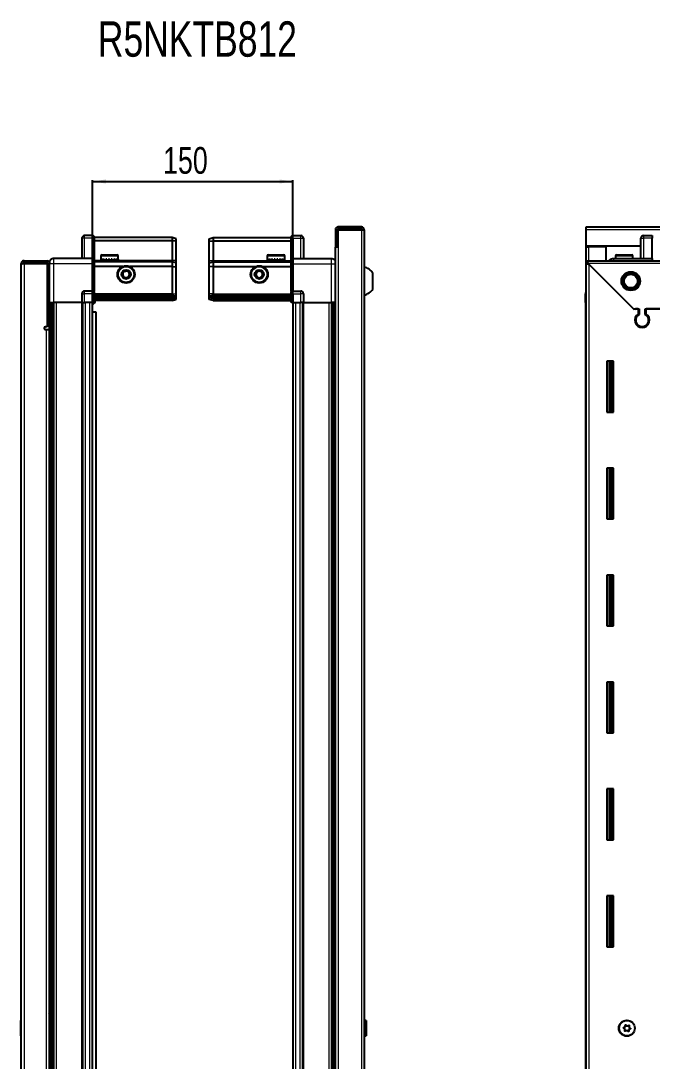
# Model space of a CAD drawing. Header units: millimetres. Extents: x 775 to 3162, y 464 to 2248.
# Drawn here: x 1864 to 2337, y 1469 to 2248 of the extents above; entities that cross this region are included whole.
import ezdxf

# ---------------------------------------------------------------- set-up
doc = ezdxf.new("R2010")
doc.units = ezdxf.units.MM
doc.layers.add('FORMAT', color=7, linetype='Continuous')
doc.styles.add('SLDTEXTSTYLE0', font='TXT', dxfattribs={"width": 0.75})
doc.dimstyles.new('SLDDIMSTYLE0', dxfattribs={"dimtxt": 20, "dimasz": 10, "dimexe": 0, "dimexo": 0.0625, "dimgap": 5, "dimtad": 2, "dimdec": 1, "dimrnd": 1e-09, "dimzin": 12, "dimdsep": 46, "dimtxsty": 'SLDTEXTSTYLE0', "dimsah": 1, "dimcen": 0.09, "dimadec": 0, "dimazin": 3, "dimtfac": 1, "dimtofl": 0, "dimtmove": 0, "dimatfit": 3, "dimfxl": 0, "dimfrac": 2, "dimtolj": 1, "dimtzin": 12, "dimarcsym": 0})

# ---------------------------------------------------------------- blocks, each defined once
blk = doc.blocks.new('_D_5')
at = {"layer": 'FORMAT'}
for p, q in [((1917.77, 2036.94), (1917.77, 2128.43)), ((1917.77, 2127.43), (2067.77, 2127.43)), ((2067.77, 2036.94), (2067.77, 2128.43))]:
    blk.add_line(p, q, dxfattribs=at)
for points in [[(1917.77, 2127.43), (1927.77, 2125.9), (1927.77, 2128.97)], [(2067.77, 2127.43), (2057.77, 2128.97), (2057.77, 2125.9)]]:
    blk.add_solid(points, dxfattribs=at)
at = {"layer": 'FORMAT', "insert": (1970.6, 2153.22), "char_height": 20, "attachment_point": 1, "style": 'SLDTEXTSTYLE0'}
blk.add_mtext('150', dxfattribs=at)

msp = doc.modelspace()

# ---------------------------------------------------------------- linework, layer by layer
at = {"color": 7, "linetype": 'Continuous', "lineweight": 25}
for p, q in [((1917.92, 2086.93), (1911.92, 2086.93)), ((1917.92, 2086.93), (1918.25, 2086.93)), ((1917.92, 2086.93), (1917.92, 2084.93)), ((1919.12, 2086.43), (1918.25, 2086.93)), ((1919.12, 2084.93), (1919.12, 2086.43)), ((2067.28, 2086.93), (2066.42, 2086.43)), ((2067.28, 2086.93), (2066.42, 2086.43)), ((2066.42, 2086.43), (2066.42, 2084.93)), ((2067.62, 2086.93), (2067.28, 2086.93)), ((2067.62, 2086.93), (2067.28, 2086.93)), ((2067.62, 2084.93), (2067.62, 2086.93)), ((2067.62, 2086.93), (2067.62, 2086.93)), ((2067.62, 2086.93), (2073.62, 2086.93)), ((2099.62, 2091.33), (2099.62, 2078.93)), ((2101.12, 2091.33), (2101.12, 2078.93)), ((2101.62, 2078.43), (2101.62, 2091.33)), ((2101.62, 2091.33), (2119.02, 2091.33)), ((2119.02, 2093.43), (2101.72, 2093.43)), ((2119.02, 2091.93), (2101.72, 2091.93)), ((2119.02, 2091.93), (2119.02, 2093.43)), ((2119.02, 2091.33), (2121.12, 2091.33)), ((2121.12, 2091.33), (2121.12, 896.53)), ((2287.2, 2091.33), (2287.2, 2093.43)), ((2287.2, 2093.43), (3086.2, 2093.43)), ((2287.2, 2078.93), (2287.2, 2091.33)), ((2328.88, 2086.43), (2328.88, 2086.43)), ((2330.2, 2086.93), (2336.7, 2086.93)), ((2330.2, 2086.93), (2336.7, 2086.93)), ((2336.7, 2086.93), (2336.7, 2086.93)), ((2336.7, 2086.93), (2336.7, 2084.93)), ((1909.92, 2084.93), (1909.92, 2069.93)), ((1917.92, 2070.13), (1917.92, 2084.93)), ((1917.92, 2070.13), (1917.92, 2084.93)), ((1977.42, 2085.43), (1919.12, 2085.43)), ((1919.12, 2084.93), (1919.12, 2070.13)), ((1977.42, 2082.93), (1919.12, 2082.93)), ((1977.42, 2085.43), (1977.42, 2082.93)), ((1980.42, 2084.63), (1977.42, 2085.43)), ((1977.42, 2082.93), (1977.42, 2068.43)), ((1980.42, 2082.78), (1977.42, 2082.93)), ((1980.42, 2082.78), (1980.42, 2084.63)), ((1980.42, 2068.43), (1980.42, 2082.78)), ((2005.12, 2084.63), (2008.12, 2085.43)), ((2005.12, 2082.78), (2005.12, 2084.63)), ((2005.12, 2082.78), (2008.12, 2082.93)), ((2005.12, 2068.43), (2005.12, 2082.78)), ((2008.12, 2085.43), (2008.12, 2082.93)), ((2008.12, 2085.43), (2066.42, 2085.43)), ((2008.12, 2082.93), (2008.12, 2068.43)), ((2008.12, 2082.93), (2066.42, 2082.93)), ((2066.42, 2070.13), (2066.42, 2084.93)), ((2067.62, 2084.93), (2067.62, 2070.13)), ((2075.62, 2084.93), (2075.62, 2069.93)), ((2099.52, 2078.43), (2099.52, 909.43)), ((2099.52, 2078.43), (2101.62, 2078.43)), ((2099.62, 2078.93), (2101.12, 2078.93)), ((2328.2, 2078.93), (2287.2, 2078.93)), ((2287.2, 2078.43), (2287.2, 2078.93)), ((2287.2, 2068.18), (2287.2, 2078.43)), ((2287.2, 2078.43), (2289.3, 2078.43)), ((2288.7, 2078.43), (2288.7, 2078.93)), ((2302.2, 2078.43), (2289.3, 2078.43)), ((2302.2, 2068.18), (2302.2, 2078.43)), ((2328.2, 2069.93), (2328.2, 2084.93)), ((2336.7, 2069.93), (2336.7, 2084.93)), ((1923.92, 2071.83), (1923.92, 2069.43)), ((1924.72, 2072.63), (1931.89, 2072.63)), ((1931.89, 2072.63), (1936.12, 2072.63)), ((1936.92, 2069.43), (1936.92, 2071.83)), ((2048.62, 2071.83), (2048.62, 2068.93)), ((2049.42, 2072.63), (2060.82, 2072.63)), ((2061.62, 2068.93), (2061.62, 2071.83)), ((2309.2, 2071.83), (2309.2, 2069.93)), ((2310, 2072.63), (2321.4, 2072.63)), ((2322.2, 2069.93), (2322.2, 2071.83)), ((1865.92, 2066.08), (1864.42, 2066.08)), ((1864.42, 2065.58), (1864.42, 2066.08)), ((1864.42, 922.28), (1864.42, 2065.58)), ((1866.52, 2066.68), (1866.52, 2068.18)), ((1866.52, 2068.18), (1867.42, 2068.18)), ((1866.52, 2066.68), (1867.42, 2066.68)), ((1866.52, 2066.18), (1883.92, 2066.18)), ((1867.42, 2068.18), (1883.92, 2068.18)), ((1867.42, 2066.68), (1867.42, 2068.18)), ((1867.42, 2066.68), (1883.92, 2066.68)), ((1883.92, 2066.68), (1883.92, 2068.18)), ((1885.42, 2066.18), (1883.92, 2066.18)), ((1883.92, 2066.18), (1883.92, 2018.68)), ((1885.42, 2065.93), (1885.42, 2036.93)), ((1917.92, 2069.93), (1888.92, 2069.93)), ((1917.92, 2069.93), (1917.92, 2070.13)), ((1917.92, 2069.93), (1919.12, 2069.93)), ((1917.92, 2065.93), (1917.92, 2069.93)), ((1917.92, 2045.63), (1917.92, 2065.93)), ((1919.12, 2070.13), (1919.12, 2069.93)), ((1919.12, 2069.93), (1919.12, 2065.93)), ((1977.42, 2067.43), (1919.12, 2067.43)), ((1919.12, 2065.93), (1919.12, 2045.63)), ((1940.42, 2063.93), (1919.12, 2063.93)), ((1923.92, 2069.43), (1923.92, 2068.93)), ((1923.92, 2068.93), (1924.05, 2068.93)), ((1924.24, 2069.43), (1924.05, 2069.43)), ((1924.05, 2069.43), (1924.05, 2068.93)), ((1924.05, 2068.93), (1924.24, 2068.93)), ((1924.24, 2069.43), (1924.24, 2068.93)), ((1924.24, 2068.93), (1924.77, 2068.93)), ((1925.17, 2069.43), (1924.77, 2069.43)), ((1924.77, 2069.43), (1924.77, 2068.93)), ((1924.77, 2068.93), (1925.17, 2068.93)), ((1925.17, 2069.43), (1925.17, 2068.93)), ((1925.17, 2068.93), (1926.04, 2068.93)), ((1926.02, 2068.93), (1926.02, 2068.83)), ((1926.02, 2068.83), (1934.82, 2068.83)), ((1926.61, 2069.43), (1926.04, 2069.43)), ((1926.04, 2069.43), (1926.04, 2068.93)), ((1926.04, 2068.93), (1926.61, 2068.93)), ((1926.42, 2068.43), (1927.11, 2067.95)), ((1926.42, 2068.43), (1931.45, 2068.43)), ((1927.11, 2067.95), (1926.42, 2067.47)), ((1926.42, 2067.47), (1926.42, 2067.43)), ((1926.42, 2067.47), (1931.45, 2067.47)), ((1926.61, 2069.43), (1926.61, 2068.93)), ((1926.61, 2068.93), (1927.74, 2068.93)), ((1927.11, 2067.95), (1931.27, 2067.95)), ((1928.43, 2069.43), (1927.74, 2069.43)), ((1927.74, 2069.43), (1927.74, 2068.93)), ((1927.74, 2068.93), (1928.43, 2068.93)), ((1928.43, 2069.43), (1928.43, 2068.93)), ((1928.43, 2068.93), (1929.7, 2068.93)), ((1930.44, 2069.43), (1929.7, 2069.43)), ((1929.7, 2069.43), (1929.7, 2068.93)), ((1929.7, 2068.93), (1929.93, 2068.93)), ((1929.93, 2069.43), (1929.93, 2068.93)), ((1930.43, 2069.43), (1930.43, 2068.93)), ((1930.43, 2068.93), (1930.44, 2068.93)), ((1930.44, 2069.43), (1930.44, 2068.93)), ((1930.44, 2068.93), (1931.73, 2068.93)), ((1931.27, 2067.95), (1933.73, 2067.95)), ((1931.45, 2068.43), (1934.42, 2068.43)), ((1931.45, 2067.47), (1934.42, 2067.47)), ((1932.45, 2069.43), (1931.73, 2069.43)), ((1931.73, 2069.43), (1931.73, 2068.93)), ((1931.79, 2069.43), (1931.79, 2068.93)), ((1931.79, 2068.93), (1932.45, 2068.93)), ((1932.45, 2069.43), (1932.45, 2068.93)), ((1932.45, 2068.93), (1933.64, 2068.93)), ((1934.26, 2069.43), (1933.64, 2069.43)), ((1933.64, 2069.43), (1933.64, 2068.93)), ((1933.64, 2068.93), (1934.26, 2068.93)), ((1933.73, 2067.95), (1934.42, 2068.43)), ((1934.42, 2067.47), (1933.73, 2067.95)), ((1934.26, 2069.43), (1934.26, 2068.93)), ((1934.26, 2068.93), (1935.22, 2068.93)), ((1934.42, 2067.43), (1934.42, 2067.47)), ((1934.82, 2068.83), (1934.82, 2068.93)), ((1935.69, 2069.43), (1935.22, 2069.43)), ((1935.22, 2069.43), (1935.22, 2068.93)), ((1935.22, 2068.93), (1935.69, 2068.93)), ((1935.69, 2069.43), (1935.69, 2068.93)), ((1935.69, 2068.93), (1936.34, 2068.93)), ((1936.61, 2069.43), (1936.34, 2069.43)), ((1936.34, 2069.43), (1936.34, 2068.93)), ((1936.34, 2068.93), (1936.61, 2068.93)), ((1936.61, 2069.43), (1936.61, 2068.93)), ((1936.61, 2068.93), (1936.88, 2068.93)), ((1936.92, 2069.43), (1936.88, 2069.43)), ((1936.88, 2069.43), (1936.88, 2068.93)), ((1936.88, 2068.93), (1936.92, 2068.93)), ((1936.92, 2069.43), (1936.92, 2068.93)), ((1977.42, 2063.93), (1945.42, 2063.93)), ((1977.42, 2068.43), (1977.42, 2067.43)), ((1977.42, 2067.43), (1977.42, 2063.93)), ((1980.42, 2066.63), (1977.42, 2067.43)), ((1977.42, 2063.93), (1977.42, 2043.43)), ((1977.42, 2063.93), (1980.42, 2063.6)), ((1980.42, 2066.63), (1980.42, 2068.43)), ((1980.42, 2063.6), (1980.42, 2066.63)), ((1980.42, 2043.43), (1980.42, 2063.6)), ((2005.12, 2066.63), (2005.12, 2068.43)), ((2005.12, 2066.63), (2008.12, 2067.43)), ((2005.12, 2063.6), (2005.12, 2066.63)), ((2008.12, 2063.93), (2005.12, 2063.6)), ((2005.12, 2043.43), (2005.12, 2063.6)), ((2008.12, 2068.43), (2008.12, 2067.43)), ((2008.12, 2067.43), (2008.12, 2063.93)), ((2008.12, 2067.43), (2066.42, 2067.43)), ((2008.12, 2063.93), (2008.12, 2043.43)), ((2008.12, 2063.93), (2040.12, 2063.93)), ((2045.12, 2063.93), (2066.42, 2063.93)), ((2048.62, 2068.93), (2048.66, 2068.93)), ((2048.78, 2069.43), (2048.66, 2069.43)), ((2048.66, 2069.43), (2048.66, 2068.93)), ((2048.66, 2068.93), (2048.78, 2068.93)), ((2048.78, 2069.43), (2048.78, 2068.93)), ((2048.78, 2068.93), (2049.19, 2068.93)), ((2049.53, 2069.43), (2049.19, 2069.43)), ((2049.19, 2069.43), (2049.19, 2068.93)), ((2049.19, 2068.93), (2049.53, 2068.93)), ((2049.53, 2069.43), (2049.53, 2068.93)), ((2049.53, 2068.93), (2050.3, 2068.93)), ((2050.82, 2069.43), (2050.3, 2069.43)), ((2050.3, 2069.43), (2050.3, 2068.93)), ((2050.3, 2068.93), (2050.82, 2068.93)), ((2050.72, 2068.93), (2050.72, 2068.83)), ((2050.72, 2068.83), (2059.52, 2068.83)), ((2050.82, 2069.43), (2050.82, 2068.93)), ((2050.82, 2068.93), (2051.88, 2068.93)), ((2051.12, 2068.43), (2051.81, 2067.95)), ((2051.12, 2068.43), (2059.12, 2068.43)), ((2051.81, 2067.95), (2051.12, 2067.47)), ((2051.12, 2067.47), (2051.12, 2067.43)), ((2051.12, 2067.47), (2059.12, 2067.47)), ((2051.81, 2067.95), (2058.43, 2067.95)), ((2052.54, 2069.43), (2051.88, 2069.43)), ((2051.88, 2069.43), (2051.88, 2068.93)), ((2051.88, 2068.93), (2052.54, 2068.93)), ((2052.54, 2069.43), (2052.54, 2068.93)), ((2052.54, 2068.93), (2053.78, 2068.93)), ((2054.51, 2069.43), (2053.78, 2069.43)), ((2053.78, 2069.43), (2053.78, 2068.93)), ((2053.78, 2068.93), (2054.21, 2068.93)), ((2054.21, 2069.43), (2054.21, 2068.93)), ((2054.51, 2069.43), (2054.51, 2068.93)), ((2054.51, 2068.93), (2055.81, 2068.93)), ((2056.54, 2069.43), (2055.81, 2069.43)), ((2055.81, 2069.43), (2055.81, 2068.93)), ((2056.08, 2069.43), (2056.08, 2068.93)), ((2056.08, 2068.93), (2056.54, 2068.93)), ((2056.54, 2069.43), (2056.54, 2068.93)), ((2056.54, 2068.93), (2057.77, 2068.93)), ((2058.43, 2069.43), (2057.77, 2069.43)), ((2057.77, 2069.43), (2057.77, 2068.93)), ((2057.77, 2068.93), (2058.43, 2068.93)), ((2058.43, 2069.43), (2058.43, 2068.93)), ((2058.43, 2068.93), (2059.48, 2068.93)), ((2058.43, 2067.95), (2059.12, 2068.43)), ((2059.12, 2067.47), (2058.43, 2067.95)), ((2059.12, 2067.43), (2059.12, 2067.47)), ((2060, 2069.43), (2059.48, 2069.43)), ((2059.48, 2069.43), (2059.48, 2068.93)), ((2059.48, 2068.93), (2060, 2068.93)), ((2059.52, 2068.83), (2059.52, 2068.93)), ((2060, 2069.43), (2060, 2068.93)), ((2060, 2068.93), (2060.75, 2068.93)), ((2061.09, 2069.43), (2060.75, 2069.43)), ((2060.75, 2069.43), (2060.75, 2068.93)), ((2060.75, 2068.93), (2061.09, 2068.93)), ((2061.09, 2069.43), (2061.09, 2068.93)), ((2061.09, 2068.93), (2061.48, 2068.93)), ((2061.59, 2069.43), (2061.48, 2069.43)), ((2061.48, 2069.43), (2061.48, 2068.93)), ((2061.48, 2068.93), (2061.59, 2068.93)), ((2061.59, 2069.43), (2061.59, 2068.93)), ((2061.59, 2068.93), (2061.62, 2068.93)), ((2066.42, 2069.93), (2066.42, 2070.13)), ((2067.62, 2069.93), (2066.42, 2069.93)), ((2066.42, 2065.93), (2066.42, 2069.93)), ((2066.42, 2045.63), (2066.42, 2065.93)), ((2067.62, 2070.13), (2067.62, 2069.93)), ((2067.62, 2069.93), (2067.62, 2065.93)), ((2067.62, 2069.93), (2096.62, 2069.93)), ((2067.62, 2065.93), (2067.62, 2045.63)), ((2287.2, 2066.68), (2287.2, 2068.18)), ((2287.2, 2068.18), (2288.2, 2068.18)), ((2287.2, 2066.18), (2287.2, 2066.68)), ((2287.2, 2066.68), (2288.2, 2066.68)), ((2287.2, 921.68), (2287.2, 2066.18)), ((2288.7, 2066.18), (2287.2, 2066.18)), ((2288.2, 2066.68), (2288.2, 2068.18)), ((2288.2, 2068.18), (2351.7, 2068.18)), ((2288.8, 2066.08), (2322.7, 2032.18)), ((2323.4, 2031.48), (2289.3, 2065.58)), ((2307.7, 2069.93), (2336.7, 2069.93)), ((2127.72, 2046.93), (2127.72, 2058.93)), ((1883.92, 2039.68), (1885.42, 2039.68)), ((1909.92, 2043.43), (1909.92, 2036.93)), ((1917.92, 2045.43), (1911.92, 2045.43)), ((1917.92, 2045.43), (1917.92, 2045.63)), ((1917.92, 2045.43), (1917.92, 2043.43)), ((1917.92, 2045.43), (1919.12, 2045.43)), ((1917.92, 2036.93), (1917.92, 2043.43)), ((1917.92, 2036.93), (1917.92, 2043.43)), ((1918.25, 2036.93), (1918.25, 2043.43)), ((1919.12, 2045.63), (1919.12, 2045.43)), ((1919.12, 2044.76), (1919.12, 2045.43)), ((1919.12, 2044.76), (1919.12, 2036.93)), ((1977.42, 2042.43), (1919.12, 2042.43)), ((1977.42, 2041.43), (1919.12, 2041.43)), ((1977.42, 2039.93), (1919.12, 2039.93)), ((1977.42, 2043.43), (1977.42, 2042.43)), ((1977.42, 2042.43), (1977.42, 2041.43)), ((1977.42, 2042.43), (1980.42, 2041.63)), ((1977.42, 2041.43), (1977.42, 2039.93)), ((1977.42, 2041.43), (1980.42, 2040.89)), ((1977.42, 2039.93), (1980.42, 2040.39)), ((1977.42, 2039.93), (1977.42, 2038.43)), ((1980.42, 2041.63), (1980.42, 2043.43)), ((1980.42, 2040.89), (1980.42, 2041.63)), ((1980.42, 2040.39), (1980.42, 2040.89)), ((1980.42, 2039.24), (1980.42, 2040.39)), ((2005.12, 2041.63), (2005.12, 2043.43)), ((2008.12, 2042.43), (2005.12, 2041.63)), ((2005.12, 2040.89), (2005.12, 2041.63)), ((2008.12, 2041.43), (2005.12, 2040.89)), ((2005.12, 2040.39), (2005.12, 2040.89)), ((2005.12, 2039.24), (2005.12, 2040.39)), ((2008.12, 2039.93), (2005.12, 2040.39)), ((2008.12, 2043.43), (2008.12, 2042.43)), ((2008.12, 2042.43), (2008.12, 2041.43)), ((2008.12, 2042.43), (2066.42, 2042.43)), ((2008.12, 2041.43), (2066.42, 2041.43)), ((2008.12, 2041.43), (2008.12, 2039.93)), ((2008.12, 2039.93), (2066.42, 2039.93)), ((2008.12, 2039.93), (2008.12, 2038.43)), ((2066.42, 2045.43), (2066.42, 2045.63)), ((2067.62, 2045.43), (2066.42, 2045.43)), ((2066.42, 2045.43), (2066.42, 2044.76)), ((2066.42, 2036.93), (2066.42, 2044.76)), ((2067.28, 2043.43), (2067.28, 2036.93)), ((2067.62, 2045.63), (2067.62, 2045.43)), ((2067.62, 2043.43), (2067.62, 2045.43)), ((2067.62, 2043.43), (2067.62, 2045.43)), ((2067.62, 2045.43), (2073.62, 2045.43)), ((2067.62, 2043.43), (2067.62, 2036.93)), ((2075.62, 2043.43), (2075.62, 2036.93)), ((2286.7, 2043.43), (2286.7, 2036.93)), ((2286.7, 2036.93), (2286.7, 2043.43)), ((1885.42, 2036.93), (1883.92, 2036.93)), ((1886.07, 950.93), (1886.07, 2036.93)), ((1887.86, 2036.93), (1887.86, 950.93)), ((1887.9, 2036.93), (1887.9, 950.93)), ((1909.92, 2036.93), (1888.92, 2036.93)), ((1909.92, 2036.93), (1911.92, 2036.93)), ((1910.57, 950.93), (1910.57, 2036.93)), ((1917.92, 2036.93), (1911.92, 2036.93)), ((1917.77, 950.93), (1917.77, 2036.93)), ((1917.92, 2036.93), (1918.25, 2036.93)), ((1917.92, 2036.93), (1917.92, 2036.93)), ((1919.12, 2036.93), (1918.25, 2036.93)), ((1918.25, 2036.93), (1918.25, 2036.93)), ((1977.42, 2038.43), (1919.12, 2038.43)), ((1977.42, 2038.43), (1980.42, 2039.24)), ((2008.12, 2038.43), (2005.12, 2039.24)), ((2008.12, 2038.43), (2066.42, 2038.43)), ((2067.28, 2036.93), (2066.42, 2036.93)), ((2067.62, 2036.93), (2067.28, 2036.93)), ((2067.62, 2036.93), (2073.62, 2036.93)), ((2067.77, 2036.93), (2067.77, 950.93)), ((2075.62, 2036.93), (2073.62, 2036.93)), ((2074.97, 2036.93), (2074.97, 950.93)), ((2075.62, 2036.93), (2096.62, 2036.93)), ((2097.64, 950.93), (2097.64, 2036.93)), ((2097.68, 950.93), (2097.68, 2036.93)), ((2099.47, 2036.93), (2099.47, 950.93)), ((2286.7, 2036.93), (2286.7, 2036.93)), ((2287.2, 2036.93), (2286.7, 2036.93)), ((2286.85, 2036.93), (2286.85, 950.93)), ((2322.7, 2032.18), (2326.9, 2032.18)), ((2324.1, 2032.18), (2323.4, 2031.48)), ((2326.2, 2032.18), (2324.1, 2032.18)), ((2326.2, 2032.18), (2326.2, 2028.29)), ((2326.9, 2032.18), (2326.9, 2027.9)), ((2331.5, 2032.18), (2369.2, 2032.18)), ((2331.5, 2027.9), (2331.5, 2032.18)), ((2332.2, 2028.29), (2332.2, 2032.18)), ((2369.2, 2032.18), (2332.2, 2032.18)), ((1917.77, 2029.93), (1920.27, 2029.93)), ((1920.27, 2029.93), (1920.27, 956.43)), ((1883.92, 2018.68), (1882.57, 2018.68)), ((1882.57, 2016.68), (1883.32, 2016.68)), ((1883.32, 2016.68), (1885.42, 2016.68)), ((1885.42, 2016.68), (1885.42, 971.18)), ((2327.2, 2019.32), (2327.2, 2018.56)), ((2307.7, 1992.93), (2302.7, 1992.93)), ((2302.7, 1992.93), (2302.7, 1954.93)), ((2304.85, 1954.93), (2304.85, 1992.93)), ((2306.65, 1954.93), (2306.65, 1992.93)), ((2306.68, 1954.93), (2306.68, 1992.93)), ((2307.7, 1954.93), (2307.7, 1992.93)), ((2302.7, 1954.93), (2307.7, 1954.93)), ((2307.7, 1912.93), (2302.7, 1912.93)), ((2302.7, 1912.93), (2302.7, 1874.93)), ((2304.85, 1874.93), (2304.85, 1912.93)), ((2306.65, 1874.93), (2306.65, 1912.93)), ((2306.68, 1874.93), (2306.68, 1912.93)), ((2307.7, 1874.93), (2307.7, 1912.93)), ((2302.7, 1874.93), (2307.7, 1874.93)), ((2307.7, 1832.93), (2302.7, 1832.93)), ((2302.7, 1832.93), (2302.7, 1794.93)), ((2304.85, 1794.93), (2304.85, 1832.93)), ((2306.65, 1794.93), (2306.65, 1832.93)), ((2306.68, 1794.93), (2306.68, 1832.93)), ((2307.7, 1794.93), (2307.7, 1832.93)), ((2302.7, 1794.93), (2307.7, 1794.93)), ((2307.7, 1752.93), (2302.7, 1752.93)), ((2302.7, 1752.93), (2302.7, 1714.93)), ((2304.85, 1714.93), (2304.85, 1752.93)), ((2306.65, 1714.93), (2306.65, 1752.93)), ((2306.68, 1714.93), (2306.68, 1752.93)), ((2307.7, 1714.93), (2307.7, 1752.93)), ((2302.7, 1714.93), (2307.7, 1714.93)), ((2307.7, 1672.93), (2302.7, 1672.93)), ((2302.7, 1672.93), (2302.7, 1634.93)), ((2304.85, 1634.93), (2304.85, 1672.93)), ((2306.65, 1634.93), (2306.65, 1672.93)), ((2306.68, 1634.93), (2306.68, 1672.93)), ((2307.7, 1634.93), (2307.7, 1672.93)), ((2302.7, 1634.93), (2307.7, 1634.93)), ((2307.7, 1592.93), (2302.7, 1592.93)), ((2302.7, 1592.93), (2302.7, 1554.93)), ((2304.85, 1554.93), (2304.85, 1592.93)), ((2306.65, 1554.93), (2306.65, 1592.93)), ((2306.68, 1554.93), (2306.68, 1592.93)), ((2307.7, 1554.93), (2307.7, 1592.93)), ((2302.7, 1554.93), (2307.7, 1554.93)), ((1885.92, 1503.43), (1885.92, 1484.43)), ((1864.42, 1499.72), (1864.12, 1499.72)), ((1864.12, 1488.15), (1864.12, 1499.72)), ((2122.1, 1499.72), (2121.12, 1498.73)), ((2122.62, 1499.72), (2122.1, 1499.72)), ((2122.1, 1499.72), (2122.1, 1488.15)), ((2122.62, 1499.72), (2122.62, 1488.15)), ((1864.12, 1488.15), (1864.42, 1488.15)), ((2121.12, 1489.13), (2122.1, 1488.15)), ((2122.1, 1488.15), (2122.62, 1488.15))]:
    msp.add_line(p, q, dxfattribs=at)
at = {"color": 8, "linetype": 'Continuous', "lineweight": 18}
for p, q in [((1911.92, 2084.93), (1911.92, 2086.93)), ((2073.62, 2084.93), (2073.62, 2086.93)), ((2101.12, 2091.33), (2099.62, 2091.33)), ((2101.72, 2091.93), (2101.72, 2093.43)), ((2119.02, 2091.33), (2119.02, 896.53)), ((3086.2, 2091.33), (2287.2, 2091.33)), ((2330.2, 2086.93), (2330.2, 2084.93)), ((1911.92, 2084.93), (1909.92, 2084.93)), ((1911.92, 2069.93), (1911.92, 2084.93)), ((1917.92, 2084.93), (1911.92, 2084.93)), ((1917.92, 2084.93), (1919.12, 2084.93)), ((2067.62, 2084.93), (2066.42, 2084.93)), ((2067.62, 2084.93), (2073.62, 2084.93)), ((2073.62, 2084.93), (2075.62, 2084.93)), ((2073.62, 2069.93), (2073.62, 2084.93)), ((2101.62, 2078.43), (2101.62, 909.43)), ((2289.3, 2078.43), (2289.3, 2078.93)), ((2289.3, 2068.18), (2289.3, 2078.43)), ((2328.2, 2084.93), (2330.2, 2084.93)), ((2330.2, 2084.93), (2330.2, 2069.93)), ((2336.7, 2084.93), (2330.2, 2084.93)), ((1923.92, 2071.83), (1932.09, 2071.83)), ((1932.09, 2071.83), (1936.92, 2071.83)), ((2048.62, 2071.83), (2061.62, 2071.83)), ((2309.2, 2071.83), (2322.2, 2071.83)), ((1866.52, 2066.18), (1866.52, 921.68)), ((1888.92, 2036.93), (1888.92, 2065.93)), ((1917.92, 2065.93), (1888.92, 2065.93)), ((1917.92, 2070.13), (1919.12, 2070.13)), ((1917.92, 2065.93), (1919.12, 2065.93)), ((1926.42, 2068.43), (1919.12, 2068.43)), ((1977.42, 2068.43), (1934.42, 2068.43)), ((1980.42, 2068.43), (1977.42, 2068.43)), ((2005.12, 2068.43), (2008.12, 2068.43)), ((2008.12, 2068.43), (2051.12, 2068.43)), ((2059.12, 2068.43), (2066.42, 2068.43)), ((2066.42, 2070.13), (2067.62, 2070.13)), ((2067.62, 2065.93), (2066.42, 2065.93)), ((2067.62, 2065.93), (2096.62, 2065.93)), ((2096.62, 2036.93), (2096.62, 2065.93)), ((2351.7, 2066.08), (2288.8, 2066.08)), ((2289.3, 2065.58), (2289.3, 922.28)), ((1909.92, 2043.43), (1911.92, 2043.43)), ((1911.92, 2043.43), (1911.92, 2045.43)), ((1911.92, 2036.93), (1911.92, 2043.43)), ((1917.92, 2043.43), (1911.92, 2043.43)), ((1917.92, 2045.63), (1919.12, 2045.63)), ((1917.92, 2043.43), (1918.25, 2043.43)), ((1977.42, 2043.43), (1919.12, 2043.43)), ((1977.42, 2043.43), (1980.42, 2043.43)), ((2008.12, 2043.43), (2005.12, 2043.43)), ((2008.12, 2043.43), (2066.42, 2043.43)), ((2066.42, 2045.63), (2067.62, 2045.63)), ((2067.62, 2043.43), (2067.28, 2043.43)), ((2067.62, 2043.43), (2073.62, 2043.43)), ((2073.62, 2043.43), (2073.62, 2045.43)), ((2073.62, 2036.93), (2073.62, 2043.43)), ((2075.62, 2043.43), (2073.62, 2043.43)), ((2287.2, 2043.43), (2286.7, 2043.43)), ((1885.42, 2016.68), (1885.42, 2036.93)), ((1886.65, 2036.93), (1886.65, 950.93)), ((1889.1, 950.93), (1889.1, 2036.93)), ((1890.52, 2036.93), (1890.52, 950.93)), ((1909.92, 950.93), (1909.92, 2036.93)), ((1912.57, 950.93), (1912.57, 2036.93)), ((1915.77, 950.93), (1915.77, 2036.93)), ((1917.92, 2036.93), (1918.25, 2036.93)), ((2069.77, 2036.93), (2069.77, 950.93)), ((2072.97, 2036.93), (2072.97, 950.93)), ((2075.62, 2036.93), (2075.62, 950.93)), ((2095.02, 950.93), (2095.02, 2036.93)), ((2096.43, 2036.93), (2096.43, 950.93)), ((2098.88, 950.93), (2098.88, 2036.93)), ((1883.32, 971.18), (1883.32, 2016.68)), ((2304.2, 1992.93), (2304.2, 1954.93)), ((2305.44, 1992.93), (2305.44, 1954.93)), ((2304.2, 1912.93), (2304.2, 1874.93)), ((2305.44, 1912.93), (2305.44, 1874.93)), ((2304.2, 1832.93), (2304.2, 1794.93)), ((2305.44, 1832.93), (2305.44, 1794.93)), ((2304.2, 1752.93), (2304.2, 1714.93)), ((2305.44, 1752.93), (2305.44, 1714.93)), ((2304.2, 1672.93), (2304.2, 1634.93)), ((2305.44, 1672.93), (2305.44, 1634.93)), ((2304.2, 1592.93), (2304.2, 1554.93)), ((2305.44, 1592.93), (2305.44, 1554.93))]:
    msp.add_line(p, q, dxfattribs=at)
at = {"color": 7, "linetype": 'Continuous', "lineweight": 25}
for centre, radius in [((1942.92, 2057.93), 6.5), ((2042.62, 2057.93), 6.5), ((1942.92, 2057.93), 3.46), ((2042.62, 2057.93), 3.46), ((2320.7, 2052.93), 7), ((2320.7, 2052.93), 6.02), ((2320.7, 2052.93), 5.1), ((2317.7, 1493.93), 6), ((2317.85, 1493.93), 5.79), ((2317.85, 1493.93), 1.85)]:
    msp.add_circle(centre, radius, dxfattribs=at)
at = {"color": 8, "linetype": 'Continuous', "lineweight": 18}
for centre in [(1942.92, 2057.93), (2042.62, 2057.93)]:
    msp.add_circle(centre, 5.7, dxfattribs=at)
at = {"color": 7, "linetype": 'Continuous', "lineweight": 25}
for centre, radius, start, end in [((1911.92, 2084.93), 2, 90, 180), ((2073.62, 2084.93), 2, 0, 90), ((2101.72, 2091.33), 2.1, 90, 180), ((2101.72, 2091.33), 0.6, 90, 180), ((2119.02, 2091.33), 2.1, 0, 90), ((2119.02, 2091.33), 0.6, 0, 90), ((2330.2, 2084.93), 2, 90, 180), ((2330.2, 2084.93), 2, 90, 131.40962), ((1924.72, 2071.83), 0.8, 90, 180), ((1936.12, 2071.83), 0.8, 0, 90), ((2049.42, 2071.83), 0.8, 90, 180), ((2060.82, 2071.83), 0.8, 0, 90), ((2310, 2071.83), 0.8, 90, 180), ((2321.4, 2071.83), 0.8, 0, 90), ((1866.42, 2065.68), 0.5, 90, 117.7907), ((1883.82, 2066.08), 0.6, 9.59407, 90), ((1883.82, 2066.08), 2.1, 32.2369, 87.2706), ((1926.02, 2068.43), 0.4, 0, 90), ((1934.82, 2068.43), 0.4, 90, 180), ((2050.72, 2068.43), 0.4, 0, 90), ((2059.52, 2068.43), 0.4, 90, 180), ((2118.09, 2051.91), 11.91, 36.1266, 75.29965), ((2328, 2070.13), 0.2, 270, 0), ((1942.92, 2057.93), 2.5, 161.00659, 221.00659), ((1942.92, 2057.93), 2.5, 101.00659, 161.00659), ((1942.92, 2057.93), 2.5, 221.00659, 281.00659), ((1942.92, 2057.93), 2.5, 41.00659, 101.00659), ((1942.92, 2057.93), 2.5, 281.00659, 341.00659), ((1942.92, 2057.93), 2.5, 341.00659, 41.00659), ((2042.62, 2057.93), 2.5, 120.74103, 180.74103), ((2042.62, 2057.93), 2.5, 180.74103, 240.74103), ((2042.62, 2057.93), 2.5, 60.74103, 120.74103), ((2042.62, 2057.93), 2.5, 240.74103, 300.74103), ((2042.62, 2057.93), 2.5, 0.74103, 60.74103), ((2042.62, 2057.93), 2.5, 300.74103, 0.74103), ((1911.92, 2043.43), 2, 90, 180), ((2073.62, 2043.43), 2, 0, 90), ((2118.09, 2053.96), 11.91, 284.70035, 323.8734), ((2288.7, 2043.43), 2, 138.57492, 180), ((2288.7, 2043.43), 2, 138.59038, 180), ((1915.27, 2039.58), 5, 300, 346.70293), ((2329.2, 2023.68), 5.5, 123.05573, 56.94427), ((2329.2, 2023.68), 4.8, 118.63099, 61.36901), ((1882.57, 2017.68), 1, 90, 270), ((1882.92, 1503.43), 3, 0, 33.55731), ((1882.92, 1484.43), 3, 326.44269, 0)]:
    msp.add_arc(centre, radius, start, end, dxfattribs=at)
for centre, start_param, end_param in [((1921.72, 2043.43), 2.418858, 3.141593), ((2063.82, 2043.43), 0, 0.722734)]:
    msp.add_ellipse(centre, major_axis=(3.46, 0), ratio=0.57735, start_param=start_param, end_param=end_param, dxfattribs=at)
for points, knots in [([(1866.52, 2068.18), (1866.26, 2068.16), (1865.77, 2068.11), (1865.13, 2067.71), (1864.66, 2067.15), (1864.44, 2066.57), (1864.43, 2066.21), (1864.42, 2066.08)], [0, 0, 0, 0, 0.2302553, 0.4485219, 0.6667858, 0.8850496, 1, 1, 1, 1]), ([(1864.42, 2065.58), (1864.44, 2065.63), (1864.5, 2065.72), (1864.89, 2065.85), (1865.45, 2065.98), (1866.03, 2066.09), (1866.39, 2066.16), (1866.52, 2066.18)], [0, 0, 0, 0, 0.230255, 0.448522, 0.666786, 0.88505, 1, 1, 1, 1]), ([(1888.92, 2069.93), (1888.48, 2069.89), (1887.8, 2069.82), (1886.99, 2069.38), (1886.43, 2068.93), (1885.97, 2068.37), (1885.54, 2067.55), (1885.47, 2066.87), (1885.42, 2066.43)], [0, 0, 0, 0, 0.239457, 0.368361, 0.5, 0.631639, 0.760543, 1, 1, 1, 1]), ([(1885.42, 2066.43), (1885.42, 2066.43), (1885.42, 2066.41), (1885.42, 2066.3), (1885.42, 2066.13), (1885.42, 2066), (1885.42, 2065.93)], [0, 0, 0, 0, 0.249394, 0.500333, 0.750167, 1, 1, 1, 1]), ([(2096.62, 2069.93), (2097.06, 2069.89), (2097.74, 2069.82), (2098.55, 2069.38), (2099.1, 2068.94), (2099.38, 2068.57), (2099.52, 2068.39)], [0, 0, 0, 0, 0.384298, 0.591173, 0.802437, 1, 1, 1, 1]), ([(2287.2, 2066.18), (2287.23, 2066.14), (2287.28, 2066.05), (2287.68, 2065.91), (2288.23, 2065.78), (2288.81, 2065.67), (2289.18, 2065.61), (2289.3, 2065.58)], [0, 0, 0, 0, 0.230255, 0.448522, 0.666786, 0.88505, 1, 1, 1, 1]), ([(2288.8, 2066.08), (2288.76, 2066.34), (2288.67, 2066.83), (2288.53, 2067.47), (2288.4, 2067.94), (2288.29, 2068.16), (2288.23, 2068.18), (2288.2, 2068.18)], [0, 0, 0, 0, 0.230255, 0.448522, 0.666786, 0.88505, 1, 1, 1, 1]), ([(2304.49, 2068.18), (2304.61, 2068.38), (2305, 2069.03), (2306.15, 2069.74), (2307.19, 2069.87), (2307.7, 2069.93)], [0, 0, 0, 0, 0.18225, 0.591125, 1, 1, 1, 1]), ([(2336.7, 2069.93), (2336.7, 2069.9), (2336.7, 2069.82), (2336.7, 2069.2), (2336.7, 2068.62), (2336.7, 2068.23), (2336.7, 2068.2)], [0, 0, 0, 0, 0.3242788, 0.6485576, 0.9728365, 1, 1, 1, 1]), ([(1940.08, 2057.38), (1940.25, 2057.87), (1940.57, 2058.78), (1940.88, 2059.69), (1941.02, 2060.11)], [0, 0, 0, 0, 0.5346859, 1, 1, 1, 1]), ([(1941.98, 2055.2), (1941.75, 2055.46), (1941.21, 2056.09), (1940.56, 2056.84), (1940.17, 2057.29), (1940.08, 2057.38)], [0, 0, 0, 0, 0.362901, 0.866875, 1, 1, 1, 1]), ([(1941.02, 2060.11), (1941.53, 2060.21), (1942.48, 2060.4), (1943.42, 2060.58), (1943.86, 2060.66)], [0, 0, 0, 0, 0.534686, 1, 1, 1, 1]), ([(1944.81, 2055.76), (1944.31, 2055.66), (1943.36, 2055.47), (1942.42, 2055.29), (1941.98, 2055.2)], [0, 0, 0, 0, 0.534686, 1, 1, 1, 1]), ([(1943.86, 2060.66), (1943.94, 2060.57), (1944.33, 2060.12), (1944.99, 2059.37), (1945.53, 2058.75), (1945.75, 2058.49)], [0, 0, 0, 0, 0.133125, 0.637099, 1, 1, 1, 1]), ([(1945.75, 2058.49), (1945.58, 2058), (1945.27, 2057.09), (1944.96, 2056.18), (1944.81, 2055.76)], [0, 0, 0, 0, 0.534686, 1, 1, 1, 1]), ([(2040.1, 2059.34), (2040.54, 2059.61), (2041.37, 2060.1), (2042.2, 2060.59), (2042.58, 2060.82)], [0, 0, 0, 0, 0.534686, 1, 1, 1, 1]), ([(2040.14, 2056.46), (2040.14, 2056.58), (2040.13, 2057.18), (2040.11, 2058.18), (2040.1, 2059), (2040.1, 2059.34)], [0, 0, 0, 0, 0.1331247, 0.6370994, 1, 1, 1, 1]), ([(2042.66, 2055.05), (2042.21, 2055.3), (2041.36, 2055.77), (2040.53, 2056.24), (2040.14, 2056.46)], [0, 0, 0, 0, 0.534686, 1, 1, 1, 1]), ([(2042.58, 2060.82), (2043.03, 2060.57), (2043.87, 2060.1), (2044.71, 2059.63), (2045.1, 2059.41)], [0, 0, 0, 0, 0.534686, 1, 1, 1, 1]), ([(2045.14, 2056.52), (2044.69, 2056.26), (2043.86, 2055.77), (2043.04, 2055.28), (2042.66, 2055.05)], [0, 0, 0, 0, 0.5346859, 1, 1, 1, 1]), ([(2045.1, 2059.41), (2045.1, 2059.06), (2045.11, 2058.24), (2045.13, 2057.25), (2045.14, 2056.65), (2045.14, 2056.52)], [0, 0, 0, 0, 0.362901, 0.866875, 1, 1, 1, 1]), ([(1885.42, 2036.93), (1885.46, 2036.93), (1885.53, 2036.93), (1886.14, 2036.93), (1887.03, 2036.93), (1888.01, 2036.93), (1888.66, 2036.93), (1888.92, 2036.93)], [0, 0, 0, 0, 0.214694, 0.429388, 0.644082, 0.858775, 1, 1, 1, 1]), ([(2099.47, 2036.93), (2099.43, 2036.93), (2099.21, 2036.93), (2098.49, 2036.93), (2097.53, 2036.93), (2096.88, 2036.93), (2096.62, 2036.93)], [0, 0, 0, 0, 0.071707, 0.420979, 0.770251, 1, 1, 1, 1]), ([(2319.49, 1496.21), (2319.48, 1496.21), (2319.45, 1496.22), (2319.4, 1496.22), (2319.26, 1496.18), (2318.91, 1496.01), (2318.43, 1495.76), (2317.8, 1495.8), (2317.36, 1496.08), (2317.05, 1496.32), (2316.86, 1496.46), (2316.77, 1496.49), (2316.73, 1496.5), (2316.69, 1496.48), (2316.67, 1496.46), (2316.64, 1496.4), (2316.59, 1496.14), (2316.59, 1495.66), (2316.41, 1494.97), (2315.81, 1494.59), (2315.36, 1494.43), (2315.13, 1494.31), (2315.08, 1494.25), (2315.07, 1494.23), (2315.07, 1494.19), (2315.08, 1494.16), (2315.11, 1494.12), (2315.16, 1494.07), (2315.34, 1493.93), (2315.67, 1493.72), (2316.06, 1493.4), (2316.3, 1492.81), (2316.22, 1492.27), (2316.17, 1491.89), (2316.17, 1491.74), (2316.2, 1491.68), (2316.22, 1491.66), (2316.25, 1491.65), (2316.31, 1491.65), (2316.45, 1491.69), (2316.8, 1491.86), (2317.28, 1492.1), (2317.91, 1492.07), (2318.35, 1491.79), (2318.66, 1491.55), (2318.85, 1491.41), (2318.94, 1491.38), (2318.98, 1491.37), (2319.01, 1491.38), (2319.04, 1491.41), (2319.07, 1491.47), (2319.12, 1491.73), (2319.12, 1492.21), (2319.29, 1492.9), (2319.89, 1493.28), (2320.34, 1493.44), (2320.58, 1493.56), (2320.63, 1493.61), (2320.64, 1493.64), (2320.64, 1493.67), (2320.63, 1493.71), (2320.6, 1493.74), (2320.54, 1493.8), (2320.36, 1493.94), (2320.04, 1494.14), (2319.64, 1494.47), (2319.41, 1495.06), (2319.48, 1495.6), (2319.54, 1495.98), (2319.53, 1496.13), (2319.51, 1496.19), (2319.5, 1496.2), (2319.49, 1496.21)], [0, 0, 0, 0, 0.002009, 0.00442, 0.009365, 0.025528, 0.067705, 0.095786, 0.124646, 0.150342, 0.160519, 0.163394, 0.165697, 0.167245, 0.168874, 0.17077, 0.178606, 0.211994, 0.249994, 0.287995, 0.321383, 0.329219, 0.331115, 0.332744, 0.334292, 0.336217, 0.338535, 0.341318, 0.349662, 0.375358, 0.404217, 0.432298, 0.474475, 0.490639, 0.496669, 0.49844, 0.5, 0.502009, 0.50442, 0.509365, 0.525528, 0.567705, 0.595786, 0.624646, 0.650342, 0.660519, 0.663394, 0.665697, 0.667245, 0.668874, 0.67077, 0.678606, 0.711994, 0.749994, 0.787995, 0.821383, 0.829219, 0.831115, 0.832744, 0.834292, 0.836217, 0.838535, 0.841318, 0.849662, 0.875358, 0.904217, 0.932298, 0.974475, 0.990639, 0.996669, 0.99844, 1, 1, 1, 1])]:
    msp.add_open_spline(points, degree=3, knots=knots, dxfattribs=at)
for points in [[(1866.52, 2066.68), (1866.44, 2066.67), (1866.28, 2066.66), (1866.08, 2066.52), (1865.95, 2066.32), (1865.93, 2066.16), (1865.92, 2066.08)], [(2288.8, 2066.08), (2288.75, 2066.16), (2288.65, 2066.32), (2288.5, 2066.52), (2288.35, 2066.66), (2288.25, 2066.67), (2288.2, 2066.68)], [(2288.7, 2066.18), (2288.71, 2066.13), (2288.73, 2066.03), (2288.87, 2065.88), (2289.07, 2065.73), (2289.22, 2065.63), (2289.3, 2065.58)]]:
    msp.add_open_spline(points, degree=3, dxfattribs=at)
at = {"color": 8, "linetype": 'Continuous', "lineweight": 18}
for points, knots in [([(1888.92, 2065.93), (1888.48, 2065.93), (1887.8, 2065.93), (1886.99, 2065.93), (1886.43, 2065.93), (1885.97, 2065.93), (1885.54, 2065.93), (1885.47, 2065.93), (1885.42, 2065.93)], [0, 0, 0, 0, 0.239457, 0.368361, 0.5, 0.631639, 0.760543, 1, 1, 1, 1]), ([(2096.62, 2065.93), (2097.06, 2065.93), (2097.74, 2065.93), (2098.55, 2065.93), (2099.1, 2065.93), (2099.38, 2065.93), (2099.52, 2065.93)], [0, 0, 0, 0, 0.384298, 0.591173, 0.802437, 1, 1, 1, 1]), ([(2307.7, 2069.93), (2307.7, 2069.89), (2307.7, 2069.81), (2307.7, 2069.38), (2307.7, 2068.92), (2307.7, 2068.51), (2307.7, 2068.24), (2307.7, 2068.18)], [0, 0, 0, 0, 0.359753, 0.553414, 0.751185, 0.948956, 1, 1, 1, 1])]:
    msp.add_open_spline(points, degree=3, knots=knots, dxfattribs=at)
for points in [[(1888.92, 2065.93), (1888.92, 2066.46), (1888.92, 2067.51), (1888.92, 2068.83), (1888.92, 2069.75), (1888.92, 2069.87), (1888.92, 2069.93)], [(2096.62, 2065.93), (2096.62, 2066.46), (2096.62, 2067.51), (2096.62, 2068.83), (2096.62, 2069.75), (2096.62, 2069.87), (2096.62, 2069.93)]]:
    msp.add_open_spline(points, degree=3, dxfattribs=at)

# ---------------------------------------------------------------- texts
at = {"layer": 'FORMAT', "insert": (1921.83, 2247.27), "char_height": 26.458, "attachment_point": 1, "style": 'SLDTEXTSTYLE0'}
msp.add_mtext('R5NKTB812', dxfattribs=at)

# ---------------------------------------------------------------- dimensions: what is measured, and where the dimension line sits
at = {"layer": 'FORMAT'}
dim = msp.add_linear_dim(base=(2067.77, 2127.43), p1=(1917.77, 2036.93), p2=(2067.77, 2036.93), angle=0, dimstyle='SLDDIMSTYLE0', dxfattribs=at)
dim.commit()
dim.dimension.update_dxf_attribs({"geometry": '_D_5', "text_midpoint": (1992.77, 2127.43), "dimtype": 160})

doc.saveas('drawing.dxf')
